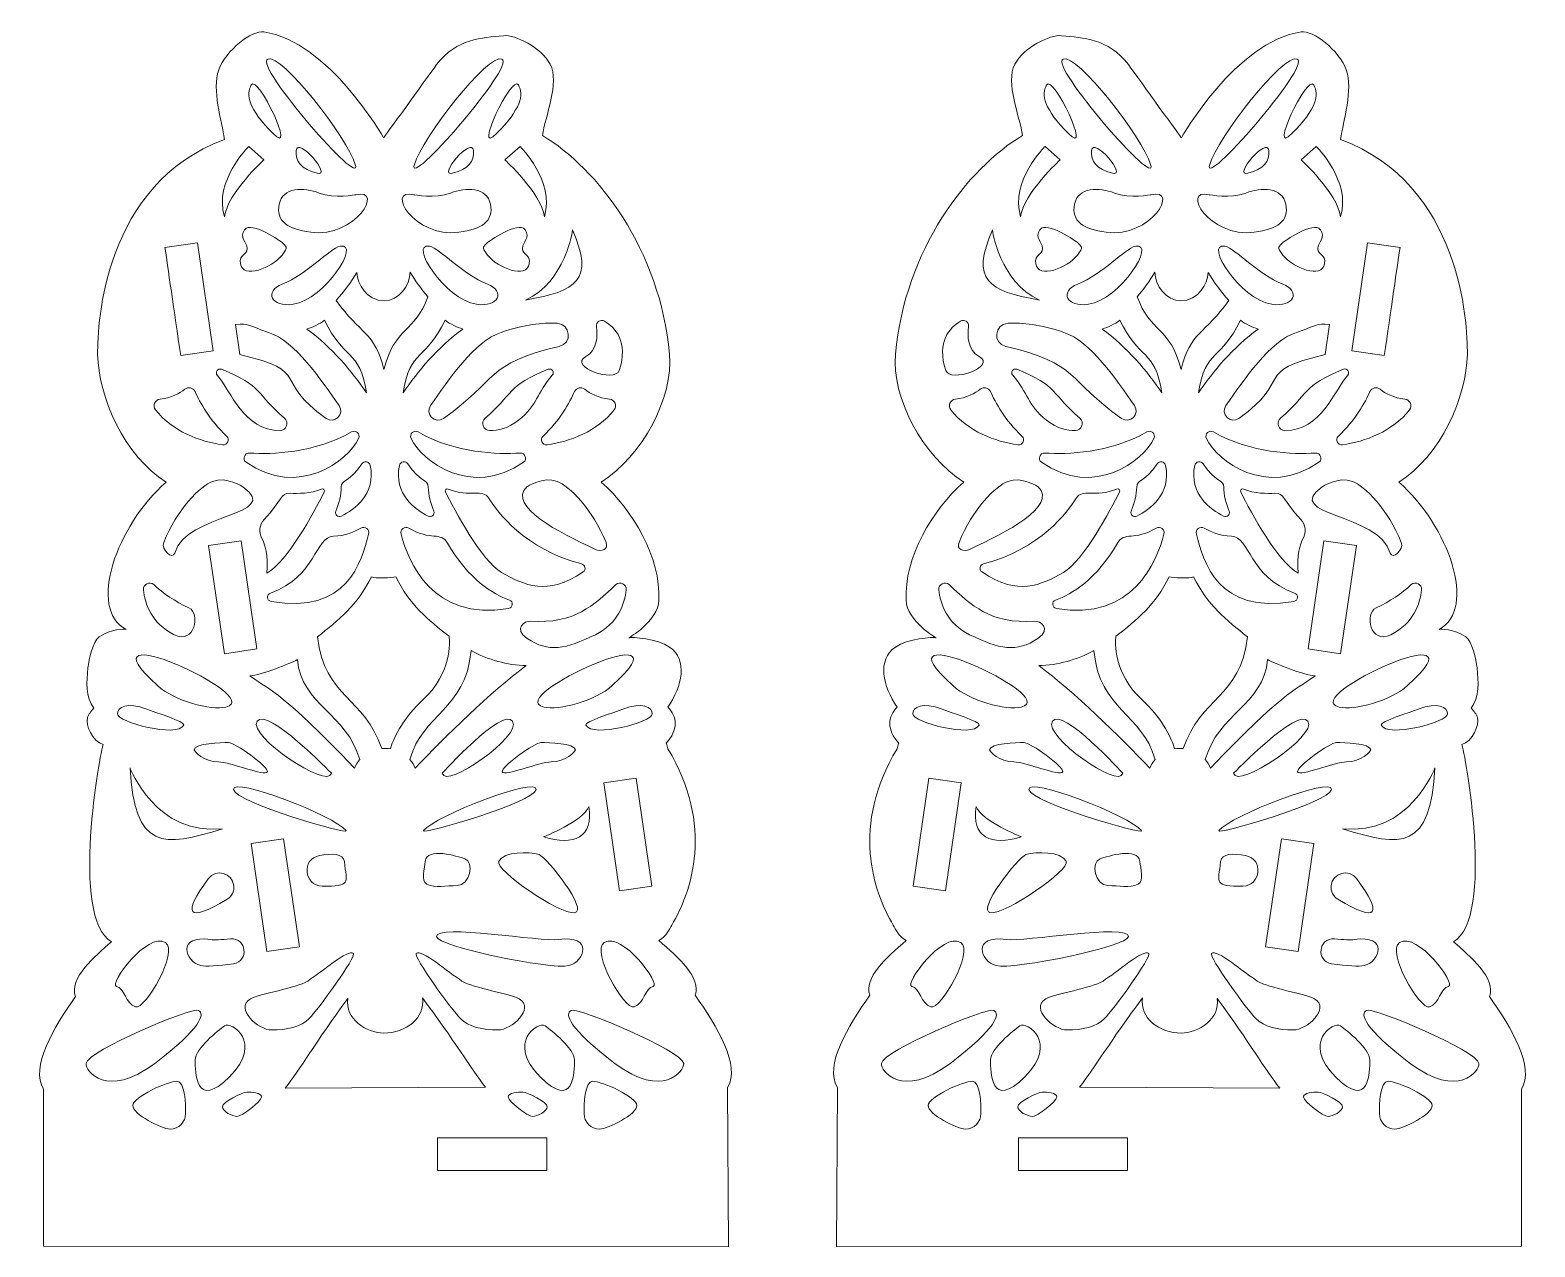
# Model space of a CAD drawing. Header units: inches. Extents: x 58 to 693, y 220 to 758.
# Drawn here: x 58.1 to 448.5, y 442.2 to 757.7 of the extents above; entities that cross this region are included whole.
import ezdxf

# ---------------------------------------------------------------- set-up
doc = ezdxf.new("R2010")
doc.units = ezdxf.units.IN
doc.header["$MEASUREMENT"] = 0
doc.layers.add('_U+0421_U+043B_U+043E_U+0439 1', color=7, linetype='Continuous')

# ---------------------------------------------------------------- blocks, each defined once
blk = doc.blocks.new('block 2')
at = {"layer": '_U+0421_U+043B_U+043E_U+0439 1', "color": 1, "lineweight": 9, "true_color": 0xff0000}
for points in [[(116.93, 597.26), (112.84, 625.29), (104.4, 624.06), (108.5, 596.03), (116.93, 597.26)], [(398.06, 596.03), (402.16, 624.06), (393.72, 625.29), (389.63, 597.26), (398.06, 596.03)], [(219.42, 535.75), (215.32, 563.78), (206.9, 562.54), (210.99, 534.51), (219.42, 535.75)], [(295.57, 534.51), (299.66, 562.54), (291.24, 563.78), (287.14, 535.75), (295.57, 534.51)], [(123.85, 548.03), (115.41, 546.79), (119.51, 518.76), (127.94, 520), (123.85, 548.03)], [(378.62, 520), (387.06, 518.76), (391.15, 546.79), (382.72, 548.03), (378.62, 520)], [(192.1, 470.51), (163.77, 470.51), (163.77, 462), (192.1, 462), (192.1, 470.51)], [(314.47, 462), (342.8, 462), (342.8, 470.51), (314.47, 470.51), (314.47, 462)]]:
    blk.add_lwpolyline(points, dxfattribs=at)
for points, knots in [([(239.05, 483.49), (239.05, 483.49), (239.3, 442.2), (239.3, 442.2), (239.3, 442.2), (61.53, 442.41), (61.53, 442.41), (61.53, 442.41), (61.53, 483.1), (61.53, 483.1), (58.07, 488.83), (64.15, 498.94), (69.85, 507.11), (68.02, 511.79), (75.03, 517.72), (79.17, 521.31), (68.34, 527.61), (76.32, 571.1), (77.06, 572.5), (74.25, 573.15), (72.4, 577.69), (72.96, 579.36), (73.28, 580.33), (73.89, 581.19), (74.59, 581.89), (72.49, 584.83), (72.69, 588.76), (73.09, 592.35), (73.33, 594.48), (74.35, 599.24), (76.03, 600.42), (79.05, 602.55), (82.65, 602.36), (82.96, 602.34), (72.9, 607.65), (80.49, 629.19), (93.36, 640.54), (82.55, 647.21), (75.74, 662.65), (75.6, 673.68), (75.5, 681.9), (77.25, 717.65), (108.5, 729.4), (107.81, 734.21), (105.2, 742.34), (107, 747.4), (108.83, 752.57), (115.71, 757.73), (118.72, 757.28), (135.69, 754.76), (149.78, 729.82), (149.78, 729.82), (149.86, 729.82), (160.43, 744.46), (163.55, 748.84), (168.9, 755.64), (175.17, 755.68), (180.87, 756.28), (183.89, 756.6), (190.66, 753.23), (193, 748.9), (195.54, 744.17), (191.69, 735.21), (191, 730.4), (205.25, 721.9), (221.5, 700.9), (223.99, 673.68), (224.99, 662.69), (217.03, 647.21), (206.23, 640.54), (214.39, 633.35), (221.73, 620.87), (221.23, 609.91), (220.98, 604.46), (213.39, 600.11), (213.39, 600.11), (214.24, 600.45), (220.81, 599.95), (223.99, 597.74), (228.79, 594.4), (227.3, 587.57), (223.5, 582.2), (225.99, 579.75), (226.34, 576.23), (223.08, 572.81), (223.35, 572.3), (223.33, 571.75), (223.55, 571.38), (235.54, 551.41), (229.79, 534.41), (224.54, 525.64), (223.84, 524.48), (223.23, 522.79), (221.22, 521.61), (226.29, 517.26), (232.32, 511.88), (230.61, 507.46), (236.35, 499.31), (242.48, 489.24), (239.05, 483.49)], [0, 0, 0, 0, 1, 1, 1, 2, 2, 2, 3, 3, 3, 4, 4, 4, 5, 5, 5, 6, 6, 6, 7, 7, 7, 8, 8, 8, 9, 9, 9, 10, 10, 10, 11, 11, 11, 12, 12, 12, 13, 13, 13, 14, 14, 14, 15, 15, 15, 16, 16, 16, 17, 17, 17, 18, 18, 18, 19, 19, 19, 20, 20, 20, 21, 21, 21, 22, 22, 22, 23, 23, 23, 24, 24, 24, 25, 25, 25, 26, 26, 26, 27, 27, 27, 28, 28, 28, 29, 29, 29, 30, 30, 30, 31, 31, 31, 32, 32, 32, 33, 33, 33, 33]), ([(275.95, 507.46), (274.24, 511.88), (280.27, 517.26), (285.34, 521.61), (283.33, 522.79), (282.72, 524.48), (282.02, 525.64), (276.77, 534.42), (271.02, 551.42), (283.01, 571.38), (283.23, 571.75), (283.21, 572.3), (283.48, 572.81), (280.22, 576.23), (280.57, 579.75), (283.06, 582.2), (279.26, 587.57), (277.77, 594.4), (282.57, 597.74), (285.75, 599.95), (292.32, 600.45), (293.17, 600.11), (293.17, 600.11), (285.58, 604.46), (285.33, 609.91), (284.83, 620.87), (292.17, 633.35), (300.33, 640.54), (289.52, 647.21), (281.57, 662.69), (282.57, 673.68), (285.06, 700.9), (301.31, 721.9), (315.56, 730.4), (314.87, 735.21), (311.02, 744.17), (313.56, 748.9), (315.89, 753.23), (322.67, 756.6), (325.69, 756.28), (331.39, 755.68), (337.66, 755.64), (343.01, 748.84), (346.13, 744.46), (356.7, 729.82), (356.78, 729.82), (356.78, 729.82), (370.87, 754.76), (387.84, 757.28), (390.85, 757.73), (397.73, 752.57), (399.56, 747.4), (401.36, 742.34), (398.76, 734.21), (398.06, 729.4), (429.31, 717.65), (431.06, 681.9), (430.96, 673.68), (430.82, 662.65), (424.01, 647.21), (413.21, 640.54), (426.07, 629.19), (433.67, 607.65), (423.61, 602.34), (423.91, 602.36), (427.51, 602.55), (430.54, 600.42), (432.21, 599.24), (433.23, 594.49), (433.47, 592.35), (433.87, 588.76), (434.07, 584.83), (431.97, 581.89), (432.67, 581.19), (433.28, 580.33), (433.6, 579.36), (434.16, 577.69), (432.31, 573.15), (429.5, 572.5), (430.24, 571.1), (438.22, 527.61), (427.39, 521.31), (431.53, 517.72), (438.54, 511.79), (436.71, 507.11), (442.41, 498.94), (448.49, 488.83), (445.03, 483.1), (445.03, 483.1), (445.03, 442.41), (445.03, 442.41), (445.03, 442.41), (267.26, 442.2), (267.26, 442.2), (267.26, 442.2), (267.51, 483.49), (267.51, 483.49), (264.08, 489.24), (270.21, 499.31), (275.95, 507.46)], [0, 0, 0, 0, 1, 1, 1, 2, 2, 2, 3, 3, 3, 4, 4, 4, 5, 5, 5, 6, 6, 6, 7, 7, 7, 8, 8, 8, 9, 9, 9, 10, 10, 10, 11, 11, 11, 12, 12, 12, 13, 13, 13, 14, 14, 14, 15, 15, 15, 16, 16, 16, 17, 17, 17, 18, 18, 18, 19, 19, 19, 20, 20, 20, 21, 21, 21, 22, 22, 22, 23, 23, 23, 24, 24, 24, 25, 25, 25, 26, 26, 26, 27, 27, 27, 28, 28, 28, 29, 29, 29, 30, 30, 30, 31, 31, 31, 32, 32, 32, 33, 33, 33, 33]), ([(142.44, 722.87), (140.33, 729.8), (123.34, 751.82), (119.72, 750.22), (116.1, 748.61), (144.56, 715.93), (142.44, 722.87)], [0, 0, 0, 0, 1, 1, 1, 2, 2, 2, 2]), ([(180.49, 750.22), (176.87, 751.82), (159.88, 729.8), (157.77, 722.87), (155.66, 715.93), (184.11, 748.61), (180.49, 750.22)], [0, 0, 0, 0, 1, 1, 1, 2, 2, 2, 2]), ([(348.79, 722.87), (346.68, 729.8), (329.69, 751.82), (326.07, 750.22), (322.45, 748.61), (350.9, 715.93), (348.79, 722.87)], [0, 0, 0, 0, 1, 1, 1, 2, 2, 2, 2]), ([(386.84, 750.22), (383.22, 751.82), (366.23, 729.8), (364.12, 722.87), (362.01, 715.93), (390.46, 748.61), (386.84, 750.22)], [0, 0, 0, 0, 1, 1, 1, 2, 2, 2, 2]), ([(121.11, 730.89), (127.43, 724.57), (117.12, 746.36), (115.46, 743.53), (114.01, 741.06), (114.79, 737.21), (121.11, 730.89)], [0, 0, 0, 0, 1, 1, 1, 2, 2, 2, 2]), ([(179.1, 730.89), (185.42, 737.21), (186.21, 741.06), (184.75, 743.53), (183.09, 746.36), (172.78, 724.57), (179.1, 730.89)], [0, 0, 0, 0, 1, 1, 1, 2, 2, 2, 2]), ([(321.81, 743.53), (320.36, 741.06), (321.14, 737.21), (327.46, 730.89), (333.78, 724.57), (323.47, 746.36), (321.81, 743.53)], [0, 0, 0, 0, 1, 1, 1, 2, 2, 2, 2]), ([(391.1, 743.53), (389.44, 746.36), (379.13, 724.57), (385.45, 730.89), (391.77, 737.21), (392.55, 741.06), (391.1, 743.53)], [0, 0, 0, 0, 1, 1, 1, 2, 2, 2, 2]), ([(132.52, 720.62), (136.61, 719.64), (127.45, 730.28), (127.12, 726.51), (126.88, 723.74), (128.43, 721.6), (132.52, 720.62)], [0, 0, 0, 0, 1, 1, 1, 2, 2, 2, 2]), ([(173.09, 726.51), (172.76, 730.28), (163.6, 719.64), (167.69, 720.62), (171.78, 721.6), (173.33, 723.74), (173.09, 726.51)], [0, 0, 0, 0, 1, 1, 1, 2, 2, 2, 2]), ([(338.87, 720.62), (342.96, 719.64), (333.8, 730.28), (333.47, 726.51), (333.23, 723.74), (334.78, 721.6), (338.87, 720.62)], [0, 0, 0, 0, 1, 1, 1, 2, 2, 2, 2]), ([(379.44, 726.51), (379.11, 730.28), (369.95, 719.64), (374.04, 720.62), (378.13, 721.6), (379.68, 723.74), (379.44, 726.51)], [0, 0, 0, 0, 1, 1, 1, 2, 2, 2, 2]), ([(108.5, 709.34), (109.33, 715.51), (118.75, 724.09), (118.75, 724.09), (118.75, 724.09), (114.82, 727.54), (114.82, 727.54), (114.82, 727.54), (105.67, 718.68), (108.5, 709.34)], [0, 0, 0, 0, 1, 1, 1, 2, 2, 2, 3, 3, 3, 3]), ([(185.18, 727.54), (185.18, 727.54), (181.24, 724.09), (181.24, 724.09), (181.24, 724.09), (190.66, 715.51), (191.49, 709.34), (194.32, 718.68), (185.18, 727.54), (185.18, 727.54)], [0, 0, 0, 0, 1, 1, 1, 2, 2, 2, 3, 3, 3, 3]), ([(315.07, 709.34), (315.9, 715.51), (325.32, 724.09), (325.32, 724.09), (325.32, 724.09), (321.39, 727.54), (321.39, 727.54), (321.39, 727.54), (312.24, 718.68), (315.07, 709.34)], [0, 0, 0, 0, 1, 1, 1, 2, 2, 2, 3, 3, 3, 3]), ([(391.75, 727.54), (391.75, 727.54), (387.81, 724.09), (387.81, 724.09), (387.81, 724.09), (397.23, 715.51), (398.06, 709.34), (400.89, 718.68), (391.75, 727.54), (391.75, 727.54)], [0, 0, 0, 0, 1, 1, 1, 2, 2, 2, 3, 3, 3, 3]), ([(142.58, 715.04), (142.58, 715.04), (137.06, 713.94), (133.08, 715.48), (129.1, 717.03), (123.58, 717.03), (122.7, 712.61), (121.81, 708.19), (124.89, 706.11), (130.87, 705.32), (142.58, 703.77), (150.1, 716.81), (142.58, 715.04)], [0, 0, 0, 0, 1, 1, 1, 2, 2, 2, 3, 3, 3, 4, 4, 4, 4]), ([(169.34, 705.32), (175.32, 706.11), (178.4, 708.19), (177.52, 712.61), (176.63, 717.03), (171.11, 717.03), (167.13, 715.48), (163.15, 713.93), (157.63, 715.04), (157.63, 715.04), (150.12, 716.81), (157.63, 703.77), (169.34, 705.32)], [0, 0, 0, 0, 1, 1, 1, 2, 2, 2, 3, 3, 3, 4, 4, 4, 4]), ([(348.93, 715.04), (348.93, 715.04), (343.41, 713.94), (339.43, 715.48), (335.45, 717.03), (329.93, 717.03), (329.04, 712.61), (328.16, 708.19), (331.24, 706.11), (337.22, 705.32), (348.93, 703.77), (356.44, 716.81), (348.93, 715.04)], [0, 0, 0, 0, 1, 1, 1, 2, 2, 2, 3, 3, 3, 4, 4, 4, 4]), ([(375.69, 705.32), (381.67, 706.11), (384.75, 708.19), (383.87, 712.61), (382.98, 717.03), (377.46, 717.03), (373.48, 715.48), (369.5, 713.93), (363.98, 715.04), (363.98, 715.04), (356.47, 716.81), (363.98, 703.77), (375.69, 705.32)], [0, 0, 0, 0, 1, 1, 1, 2, 2, 2, 3, 3, 3, 4, 4, 4, 4]), ([(114.39, 701.12), (114.39, 699.13), (112.18, 699.79), (112.62, 697.14), (113.29, 693.17), (120.8, 696.04), (123.45, 699.35), (125.31, 701.67), (124.33, 701.56), (123.45, 702.67), (123.45, 702.67), (115.43, 708.41), (113.73, 705.98), (112.18, 703.77), (114.39, 702.9), (114.39, 701.12)], [0, 0, 0, 0, 1, 1, 1, 2, 2, 2, 3, 3, 3, 4, 4, 4, 5, 5, 5, 5]), ([(185.82, 701.12), (185.82, 702.9), (188.03, 703.77), (186.49, 705.98), (184.79, 708.41), (176.76, 702.67), (176.76, 702.67), (175.88, 701.56), (174.91, 701.67), (176.76, 699.35), (179.42, 696.04), (186.93, 693.17), (187.59, 697.14), (188.03, 699.79), (185.82, 699.13), (185.82, 701.12)], [0, 0, 0, 0, 1, 1, 1, 2, 2, 2, 3, 3, 3, 4, 4, 4, 5, 5, 5, 5]), ([(318.97, 697.14), (319.63, 693.17), (327.15, 696.04), (329.8, 699.35), (331.65, 701.67), (330.68, 701.56), (329.8, 702.67), (329.8, 702.67), (321.78, 708.41), (320.08, 705.98), (318.53, 703.77), (320.74, 702.9), (320.74, 701.12), (320.74, 699.13), (318.53, 699.79), (318.97, 697.14)], [0, 0, 0, 0, 1, 1, 1, 2, 2, 2, 3, 3, 3, 4, 4, 4, 5, 5, 5, 5]), ([(392.83, 705.98), (391.13, 708.41), (383.11, 702.67), (383.11, 702.67), (382.23, 701.56), (381.26, 701.67), (383.11, 699.35), (385.76, 696.04), (393.28, 693.17), (393.94, 697.14), (394.38, 699.79), (392.17, 699.13), (392.17, 701.12), (392.17, 702.9), (394.38, 703.77), (392.83, 705.98)], [0, 0, 0, 0, 1, 1, 1, 2, 2, 2, 3, 3, 3, 4, 4, 4, 5, 5, 5, 5]), ([(138.49, 701.67), (135.81, 701.13), (129.88, 694.37), (123.51, 691.86), (118.69, 689.96), (120.59, 685.76), (126.34, 686.64), (134.65, 687.92), (144.01, 702.77), (138.49, 701.67)], [0, 0, 0, 0, 1, 1, 1, 2, 2, 2, 3, 3, 3, 3]), ([(161.73, 701.67), (156.2, 702.77), (165.56, 687.92), (173.88, 686.64), (179.62, 685.76), (181.52, 689.96), (176.71, 691.86), (170.33, 694.37), (164.41, 701.13), (161.73, 701.67)], [0, 0, 0, 0, 1, 1, 1, 2, 2, 2, 3, 3, 3, 3]), ([(198.83, 705.9), (198.83, 705.9), (196.94, 692.4), (186.64, 687.73), (200, 690.07), (204.5, 692.9), (198.83, 705.9)], [0, 0, 0, 0, 1, 1, 1, 2, 2, 2, 2]), ([(319.92, 687.73), (309.62, 692.4), (307.73, 705.9), (307.73, 705.9), (302.06, 692.9), (306.56, 690.07), (319.92, 687.73)], [0, 0, 0, 0, 1, 1, 1, 2, 2, 2, 2]), ([(329.86, 691.86), (325.04, 689.96), (326.94, 685.76), (332.68, 686.64), (341, 687.92), (350.36, 702.77), (344.84, 701.67), (342.16, 701.13), (336.23, 694.37), (329.86, 691.86)], [0, 0, 0, 0, 1, 1, 1, 2, 2, 2, 3, 3, 3, 3]), ([(380.23, 686.64), (385.97, 685.76), (387.87, 689.96), (383.06, 691.86), (376.68, 694.37), (370.76, 701.13), (368.08, 701.67), (362.55, 702.77), (371.91, 687.92), (380.23, 686.64)], [0, 0, 0, 0, 1, 1, 1, 2, 2, 2, 3, 3, 3, 3]), ([(93.06, 701.36), (93.69, 697.01), (95.51, 684.56), (97.15, 673.33), (97.15, 673.33), (105.59, 674.56), (105.59, 674.56), (105.59, 674.56), (101.49, 702.59), (101.49, 702.59), (101.49, 702.59), (93.06, 701.36), (93.06, 701.36)], [0, 0, 0, 0, 1, 1, 1, 2, 2, 2, 3, 3, 3, 4, 4, 4, 4]), ([(405.07, 702.59), (405.07, 702.59), (400.98, 674.56), (400.98, 674.56), (400.98, 674.56), (409.41, 673.33), (409.41, 673.33), (411.05, 684.56), (412.87, 697.01), (413.5, 701.36), (413.5, 701.36), (405.07, 702.59), (405.07, 702.59)], [0, 0, 0, 0, 1, 1, 1, 2, 2, 2, 3, 3, 3, 4, 4, 4, 4]), ([(142.84, 694.85), (141.31, 692.33), (139.51, 689.81), (137.46, 687.65), (143.73, 678.76), (147.43, 679.57), (149.89, 669.76), (152.68, 680.89), (157.95, 679.23), (161.26, 688.6), (159.54, 690.55), (158.02, 692.74), (156.7, 694.92), (156.63, 691.55), (153.67, 687.54), (149.99, 687.54), (145.4, 687.54), (142.93, 691.89), (142.84, 694.85)], [0, 0, 0, 0, 1, 1, 1, 2, 2, 2, 3, 3, 3, 4, 4, 4, 5, 5, 5, 6, 6, 6, 6]), ([(356.57, 687.54), (352.89, 687.54), (349.93, 691.55), (349.87, 694.92), (348.55, 692.74), (347.02, 690.55), (345.31, 688.6), (348.62, 679.23), (353.88, 680.89), (356.67, 669.76), (359.13, 679.57), (362.83, 678.76), (369.1, 687.65), (367.05, 689.81), (365.25, 692.33), (363.72, 694.85), (363.63, 691.89), (361.16, 687.54), (356.57, 687.54)], [0, 0, 0, 0, 1, 1, 1, 2, 2, 2, 3, 3, 3, 4, 4, 4, 5, 5, 5, 6, 6, 6, 6]), ([(111.36, 681.43), (111.36, 681.43), (112.45, 673.58), (112.45, 673.58), (131.58, 669.2), (120.64, 667.01), (134.88, 657.04), (137.08, 655.5), (139.76, 658.18), (138.22, 660.38), (133.5, 667.13), (126.86, 677.06), (119.95, 679.35), (113.72, 681.41), (115.24, 681.64), (111.36, 681.43)], [0, 0, 0, 0, 1, 1, 1, 2, 2, 2, 3, 3, 3, 4, 4, 4, 5, 5, 5, 5]), ([(145.34, 663.63), (143.58, 675.15), (139.33, 672.14), (134.48, 682.49), (133.04, 681.47), (131.5, 680.69), (129.87, 680.21), (136.39, 675.41), (141.61, 669.3), (145.34, 663.63)], [0, 0, 0, 0, 1, 1, 1, 2, 2, 2, 3, 3, 3, 3]), ([(154.88, 663.63), (158.6, 669.3), (163.82, 675.41), (170.35, 680.21), (168.72, 680.69), (167.18, 681.47), (165.73, 682.49), (160.89, 672.16), (156.63, 675.14), (154.88, 663.63)], [0, 0, 0, 0, 1, 1, 1, 2, 2, 2, 3, 3, 3, 3]), ([(195.35, 675.69), (198.81, 676.48), (198.36, 681.51), (194.82, 681.7), (190.94, 681.9), (186.5, 681.41), (180.26, 679.35), (173.35, 677.06), (166.71, 667.13), (161.99, 660.38), (160.45, 658.18), (163.13, 655.5), (165.33, 657.04), (179.57, 667.01), (176.23, 671.31), (195.35, 675.69)], [0, 0, 0, 0, 1, 1, 1, 2, 2, 2, 3, 3, 3, 4, 4, 4, 5, 5, 5, 5]), ([(210.91, 669.49), (213.38, 676.9), (209.88, 680.57), (207.13, 682.24), (206.11, 682.85), (204.84, 682.02), (205, 680.84), (205.35, 678.35), (205.26, 674.74), (202.29, 673.1), (197.52, 670.45), (209.95, 666.12), (210.91, 669.49)], [0, 0, 0, 0, 1, 1, 1, 2, 2, 2, 3, 3, 3, 4, 4, 4, 4]), ([(304.27, 673.1), (301.3, 674.74), (301.21, 678.35), (301.56, 680.84), (301.73, 682.02), (300.45, 682.85), (299.43, 682.24), (296.68, 680.57), (293.18, 676.9), (295.65, 669.49), (296.62, 666.12), (309.04, 670.45), (304.27, 673.1)], [0, 0, 0, 0, 1, 1, 1, 2, 2, 2, 3, 3, 3, 4, 4, 4, 4]), ([(341.23, 657.04), (343.43, 655.5), (346.11, 658.18), (344.57, 660.38), (339.85, 667.13), (333.21, 677.06), (326.3, 679.35), (320.07, 681.41), (315.62, 681.9), (311.74, 681.7), (308.2, 681.51), (307.75, 676.49), (311.21, 675.69), (330.34, 671.31), (326.99, 667.01), (341.23, 657.04)], [0, 0, 0, 0, 1, 1, 1, 2, 2, 2, 3, 3, 3, 4, 4, 4, 5, 5, 5, 5]), ([(340.83, 682.49), (339.39, 681.47), (337.84, 680.69), (336.21, 680.21), (342.74, 675.4), (347.96, 669.3), (351.69, 663.63), (349.93, 675.14), (345.67, 672.16), (340.83, 682.49)], [0, 0, 0, 0, 1, 1, 1, 2, 2, 2, 3, 3, 3, 3]), ([(376.7, 680.21), (375.07, 680.69), (373.53, 681.47), (372.08, 682.49), (367.23, 672.14), (362.98, 675.15), (361.22, 663.63), (364.95, 669.3), (370.17, 675.41), (376.7, 680.21)], [0, 0, 0, 0, 1, 1, 1, 2, 2, 2, 3, 3, 3, 3]), ([(386.61, 679.35), (379.7, 677.06), (373.06, 667.13), (368.34, 660.38), (366.8, 658.18), (369.48, 655.5), (371.68, 657.04), (385.92, 667.01), (374.98, 669.2), (394.11, 673.58), (394.11, 673.58), (395.2, 681.43), (395.2, 681.43), (391.32, 681.64), (392.84, 681.41), (386.61, 679.35)], [0, 0, 0, 0, 1, 1, 1, 2, 2, 2, 3, 3, 3, 4, 4, 4, 5, 5, 5, 5]), ([(106.65, 668.21), (110.3, 664.07), (113.39, 653.87), (122.92, 653.9), (124.59, 653.91), (125.33, 656.02), (124.06, 657.09), (116.78, 663.24), (118.38, 665.6), (107.72, 669.77), (106.77, 670.15), (105.98, 668.98), (106.65, 668.21)], [0, 0, 0, 0, 1, 1, 1, 2, 2, 2, 3, 3, 3, 4, 4, 4, 4]), ([(193.56, 668.21), (194.24, 668.98), (193.45, 670.15), (192.49, 669.77), (181.85, 665.61), (183.41, 663.22), (176.15, 657.09), (174.88, 656.02), (175.62, 653.9), (177.29, 653.9), (179.44, 653.89), (182.15, 654.46), (184.82, 656.58), (189.6, 660.41), (189.59, 663.7), (193.56, 668.21)], [0, 0, 0, 0, 1, 1, 1, 2, 2, 2, 3, 3, 3, 4, 4, 4, 5, 5, 5, 5]), ([(321.75, 656.58), (324.41, 654.46), (327.12, 653.89), (329.27, 653.9), (330.94, 653.91), (331.68, 656.02), (330.41, 657.09), (323.16, 663.22), (324.72, 665.61), (314.07, 669.77), (313.12, 670.15), (312.33, 668.98), (313, 668.21), (316.97, 663.7), (316.96, 660.41), (321.75, 656.58)], [0, 0, 0, 0, 1, 1, 1, 2, 2, 2, 3, 3, 3, 4, 4, 4, 5, 5, 5, 5]), ([(398.84, 669.78), (388.18, 665.61), (389.77, 663.24), (382.5, 657.09), (381.23, 656.02), (381.97, 653.91), (383.64, 653.9), (393.17, 653.87), (396.26, 664.07), (399.91, 668.22), (400.58, 668.98), (399.79, 670.15), (398.84, 669.78)], [0, 0, 0, 0, 1, 1, 1, 2, 2, 2, 3, 3, 3, 4, 4, 4, 4]), ([(107.99, 650.21), (109.26, 650.03), (110.01, 651.61), (109.06, 652.47), (104.74, 656.42), (102.12, 661.23), (100.86, 664), (100.4, 665.01), (99.11, 665.3), (98.24, 664.62), (96.89, 663.55), (94.73, 662.3), (91.8, 662.02), (90.46, 661.89), (89.75, 660.35), (90.57, 659.3), (95.03, 653.63), (102.17, 651.01), (107.99, 650.21)], [0, 0, 0, 0, 1, 1, 1, 2, 2, 2, 3, 3, 3, 4, 4, 4, 5, 5, 5, 6, 6, 6, 6]), ([(208.42, 662.02), (205.49, 662.3), (203.33, 663.55), (201.97, 664.61), (201.1, 665.3), (199.82, 665.01), (199.35, 664), (198.09, 661.23), (195.47, 656.42), (191.15, 652.47), (190.2, 651.61), (190.95, 650.03), (192.22, 650.21), (198.05, 651.01), (205.18, 653.63), (209.64, 659.29), (210.47, 660.35), (209.75, 661.89), (208.42, 662.02)], [0, 0, 0, 0, 1, 1, 1, 2, 2, 2, 3, 3, 3, 4, 4, 4, 5, 5, 5, 6, 6, 6, 6]), ([(296.92, 659.29), (301.38, 653.63), (308.51, 651.01), (314.34, 650.21), (315.61, 650.03), (316.36, 651.61), (315.41, 652.47), (311.09, 656.42), (308.47, 661.23), (307.21, 664), (306.74, 665.01), (305.46, 665.3), (304.59, 664.62), (303.23, 663.55), (301.07, 662.3), (298.14, 662.02), (296.81, 661.89), (296.1, 660.35), (296.92, 659.29)], [0, 0, 0, 0, 1, 1, 1, 2, 2, 2, 3, 3, 3, 4, 4, 4, 5, 5, 5, 6, 6, 6, 6]), ([(415.99, 659.29), (416.82, 660.35), (416.1, 661.89), (414.77, 662.02), (411.84, 662.3), (409.68, 663.55), (408.32, 664.61), (407.45, 665.3), (406.17, 665.01), (405.7, 664), (404.44, 661.23), (401.82, 656.42), (397.5, 652.47), (396.55, 651.61), (397.3, 650.03), (398.57, 650.21), (404.39, 651.01), (411.53, 653.63), (415.99, 659.29)], [0, 0, 0, 0, 1, 1, 1, 2, 2, 2, 3, 3, 3, 4, 4, 4, 5, 5, 5, 6, 6, 6, 6]), ([(115, 648.06), (113.67, 648.15), (113.05, 646.42), (114.14, 645.66), (127.72, 636.27), (140.58, 645.97), (143.3, 651.86), (143.83, 653.01), (142.58, 654.15), (141.48, 653.52), (131.64, 647.97), (120.87, 647.68), (115, 648.06)], [0, 0, 0, 0, 1, 1, 1, 2, 2, 2, 3, 3, 3, 4, 4, 4, 4]), ([(186.07, 645.66), (187.17, 646.42), (186.55, 648.15), (185.21, 648.06), (179.35, 647.68), (168.57, 647.96), (158.73, 653.52), (157.63, 654.15), (156.38, 653.01), (156.91, 651.86), (159.64, 645.97), (172.49, 636.27), (186.07, 645.66)], [0, 0, 0, 0, 1, 1, 1, 2, 2, 2, 3, 3, 3, 4, 4, 4, 4]), ([(349.65, 651.86), (350.18, 653.01), (348.93, 654.15), (347.83, 653.52), (337.99, 647.97), (327.21, 647.68), (321.35, 648.06), (320.02, 648.15), (319.39, 646.42), (320.49, 645.66), (334.07, 636.27), (346.92, 645.97), (349.65, 651.86)], [0, 0, 0, 0, 1, 1, 1, 2, 2, 2, 3, 3, 3, 4, 4, 4, 4]), ([(365.08, 653.52), (363.98, 654.15), (362.73, 653.01), (363.26, 651.86), (365.99, 645.97), (378.84, 636.27), (392.42, 645.66), (393.52, 646.42), (392.89, 648.15), (391.56, 648.06), (385.7, 647.68), (374.92, 647.97), (365.08, 653.52)], [0, 0, 0, 0, 1, 1, 1, 2, 2, 2, 3, 3, 3, 4, 4, 4, 4]), ([(146.33, 644.84), (146.11, 645.88), (144.71, 646.14), (144.13, 645.24), (141.1, 640.5), (138.76, 641.24), (138.82, 639.22), (138.88, 637.32), (138.1, 634.78), (137.41, 632.97), (137.08, 632.08), (138, 631.24), (138.85, 631.67), (142.24, 633.39), (147.84, 637.42), (146.33, 644.84)], [0, 0, 0, 0, 1, 1, 1, 2, 2, 2, 3, 3, 3, 4, 4, 4, 5, 5, 5, 5]), ([(153.89, 644.84), (152.38, 637.42), (157.98, 633.39), (161.36, 631.67), (162.21, 631.24), (163.13, 632.08), (162.8, 632.97), (162.12, 634.78), (161.33, 637.32), (161.39, 639.22), (161.45, 641.24), (159.11, 640.52), (156.08, 645.24), (155.51, 646.14), (154.1, 645.88), (153.89, 644.84)], [0, 0, 0, 0, 1, 1, 1, 2, 2, 2, 3, 3, 3, 4, 4, 4, 5, 5, 5, 5]), ([(350.48, 645.24), (347.45, 640.52), (345.11, 641.24), (345.17, 639.22), (345.23, 637.32), (344.44, 634.78), (343.76, 632.97), (343.43, 632.08), (344.35, 631.24), (345.2, 631.67), (348.58, 633.39), (354.18, 637.42), (352.67, 644.84), (352.46, 645.88), (351.05, 646.14), (350.48, 645.24)], [0, 0, 0, 0, 1, 1, 1, 2, 2, 2, 3, 3, 3, 4, 4, 4, 5, 5, 5, 5]), ([(367.71, 631.67), (368.56, 631.24), (369.48, 632.08), (369.15, 632.97), (368.46, 634.78), (367.68, 637.32), (367.74, 639.22), (367.8, 641.24), (365.46, 640.5), (362.43, 645.24), (361.86, 646.14), (360.45, 645.88), (360.23, 644.84), (358.72, 637.42), (364.33, 633.39), (367.71, 631.67)], [0, 0, 0, 0, 1, 1, 1, 2, 2, 2, 3, 3, 3, 4, 4, 4, 5, 5, 5, 5]), ([(95.6, 622.12), (98.5, 632.57), (123.83, 631.73), (113.3, 639.27), (113.3, 639.27), (109.03, 642.16), (105.4, 640.71), (102.3, 639.48), (96.19, 633.55), (92.73, 624.84), (92.01, 623.05), (95.09, 620.26), (95.6, 622.12)], [0, 0, 0, 0, 1, 1, 1, 2, 2, 2, 3, 3, 3, 4, 4, 4, 4]), ([(194.81, 640.71), (191.19, 642.15), (186.91, 639.27), (186.91, 639.27), (181.89, 634.23), (195.38, 627.42), (204.61, 623.12), (206.36, 622.3), (208.2, 623.05), (207.49, 624.84), (204.02, 633.55), (197.92, 639.48), (194.81, 640.71)], [0, 0, 0, 0, 1, 1, 1, 2, 2, 2, 3, 3, 3, 4, 4, 4, 4]), ([(299.08, 624.84), (298.36, 623.05), (300.2, 622.3), (301.95, 623.12), (311.18, 627.42), (324.67, 634.23), (319.65, 639.27), (319.65, 639.27), (315.37, 642.16), (311.75, 640.71), (308.64, 639.48), (302.54, 633.55), (299.08, 624.84)], [0, 0, 0, 0, 1, 1, 1, 2, 2, 2, 3, 3, 3, 4, 4, 4, 4]), ([(413.83, 624.84), (410.37, 633.55), (404.26, 639.48), (401.16, 640.71), (397.54, 642.15), (393.26, 639.27), (393.26, 639.27), (382.73, 631.73), (408.06, 632.57), (410.96, 622.11), (411.48, 620.26), (414.55, 623.05), (413.83, 624.84)], [0, 0, 0, 0, 1, 1, 1, 2, 2, 2, 3, 3, 3, 4, 4, 4, 4]), ([(119.46, 616.87), (124.94, 619.99), (131.54, 632.31), (134.39, 637.97), (134.62, 638.41), (134.17, 638.91), (133.7, 638.72), (130.86, 637.55), (127.45, 637.51), (125.51, 637.61), (123.03, 637.74), (123.59, 635.84), (118.8, 630.8), (117.56, 629.48), (117.28, 627.49), (118.19, 625.92), (119.1, 624.38), (119.83, 621.66), (119.46, 616.87)], [0, 0, 0, 0, 1, 1, 1, 2, 2, 2, 3, 3, 3, 4, 4, 4, 5, 5, 5, 6, 6, 6, 6]), ([(201.53, 617.22), (202.37, 617.78), (202.15, 619.06), (201.17, 619.32), (186.4, 623.15), (179.24, 632.84), (177.04, 636.4), (175.49, 638.92), (172.26, 636.36), (166.51, 638.72), (166.05, 638.91), (165.6, 638.41), (165.82, 637.96), (168.08, 633.48), (175.16, 620.06), (180.41, 617.07), (186.31, 613.71), (192.23, 610.97), (201.53, 617.22)], [0, 0, 0, 0, 1, 1, 1, 2, 2, 2, 3, 3, 3, 4, 4, 4, 5, 5, 5, 6, 6, 6, 6]), ([(326.15, 617.07), (331.4, 620.06), (338.48, 633.48), (340.74, 637.96), (340.96, 638.41), (340.51, 638.91), (340.05, 638.72), (334.3, 636.36), (331.07, 638.92), (329.52, 636.4), (327.32, 632.84), (320.17, 623.15), (305.39, 619.32), (304.41, 619.06), (304.2, 617.78), (305.04, 617.22), (314.33, 610.97), (320.25, 613.71), (326.15, 617.07)], [0, 0, 0, 0, 1, 1, 1, 2, 2, 2, 3, 3, 3, 4, 4, 4, 5, 5, 5, 6, 6, 6, 6]), ([(388.37, 625.92), (389.28, 627.49), (389, 629.48), (387.76, 630.8), (382.97, 635.85), (383.53, 637.74), (381.05, 637.61), (379.11, 637.51), (375.7, 637.55), (372.86, 638.72), (372.39, 638.91), (371.95, 638.41), (372.17, 637.97), (375.02, 632.31), (381.62, 619.99), (387.1, 616.87), (386.73, 621.66), (387.47, 624.38), (388.37, 625.92)], [0, 0, 0, 0, 1, 1, 1, 2, 2, 2, 3, 3, 3, 4, 4, 4, 5, 5, 5, 6, 6, 6, 6]), ([(120.61, 609.56), (140.42, 606.14), (144.07, 619.86), (145.89, 627.06), (146.19, 628.22), (144.94, 629.2), (143.9, 628.59), (142.19, 627.59), (139.75, 626.57), (136.82, 626.48), (131.89, 626.34), (132.41, 616.03), (120.42, 611.73), (119.33, 611.35), (119.47, 609.76), (120.61, 609.56)], [0, 0, 0, 0, 1, 1, 1, 2, 2, 2, 3, 3, 3, 4, 4, 4, 5, 5, 5, 5]), ([(182.43, 609.94), (178.2, 611.45), (171.84, 615.23), (166.38, 624.68), (164.58, 627.79), (162.14, 625.18), (156.31, 628.59), (155.27, 629.19), (154.03, 628.22), (154.32, 627.06), (156.15, 619.86), (162.42, 604.35), (182.23, 607.76), (183.37, 607.96), (183.52, 609.55), (182.43, 609.94)], [0, 0, 0, 0, 1, 1, 1, 2, 2, 2, 3, 3, 3, 4, 4, 4, 5, 5, 5, 5]), ([(324.33, 607.76), (344.14, 604.35), (350.41, 619.86), (352.24, 627.06), (352.54, 628.22), (351.29, 629.2), (350.25, 628.59), (344.42, 625.18), (341.98, 627.79), (340.18, 624.68), (334.72, 615.23), (328.36, 611.45), (324.13, 609.94), (323.05, 609.55), (323.19, 607.96), (324.33, 607.76)], [0, 0, 0, 0, 1, 1, 1, 2, 2, 2, 3, 3, 3, 4, 4, 4, 5, 5, 5, 5]), ([(386.14, 611.73), (374.15, 616.03), (374.67, 626.34), (369.74, 626.48), (366.81, 626.57), (364.37, 627.59), (362.66, 628.59), (361.62, 629.2), (360.37, 628.22), (360.67, 627.06), (362.5, 619.86), (366.14, 606.14), (385.95, 609.56), (387.09, 609.76), (387.23, 611.35), (386.14, 611.73)], [0, 0, 0, 0, 1, 1, 1, 2, 2, 2, 3, 3, 3, 4, 4, 4, 5, 5, 5, 5]), ([(87.5, 612.59), (87.87, 608.98), (89.53, 603.86), (95.48, 600.95), (100.85, 598.33), (102.36, 606.45), (99.3, 607.88), (95.65, 609.57), (92.54, 611.72), (90.14, 613.93), (89.05, 614.93), (87.34, 614.05), (87.5, 612.59)], [0, 0, 0, 0, 1, 1, 1, 2, 2, 2, 3, 3, 3, 4, 4, 4, 4]), ([(149.29, 571.43), (149.98, 571.48), (150.82, 571.48), (151.54, 571.38), (152.75, 575.05), (155.17, 579.6), (159.98, 584.05), (167.5, 590.99), (166.97, 599), (166.79, 600.53), (161.28, 604.84), (156.52, 608.8), (152.93, 615.98), (151.98, 615.56), (147.57, 615.55), (146.63, 615.96), (143.01, 608.7), (138.19, 604.7), (132.6, 600.39), (134.57, 584.54), (144.86, 584.79), (149.29, 571.43)], [0, 0, 0, 0, 1, 1, 1, 2, 2, 2, 3, 3, 3, 4, 4, 4, 5, 5, 5, 6, 6, 6, 7, 7, 7, 7]), ([(187.84, 604.47), (186.46, 604.57), (183.33, 602.5), (187.03, 599.99), (192.56, 596.23), (197.05, 597.21), (204.73, 600.95), (210.68, 603.86), (212.34, 608.98), (212.72, 612.59), (212.87, 614.05), (211.16, 614.93), (210.07, 613.93), (204.3, 608.62), (199.45, 603.66), (187.84, 604.47)], [0, 0, 0, 0, 1, 1, 1, 2, 2, 2, 3, 3, 3, 4, 4, 4, 5, 5, 5, 5]), ([(296.49, 613.93), (295.4, 614.93), (293.69, 614.05), (293.84, 612.58), (294.22, 608.98), (295.88, 603.86), (301.83, 600.95), (309.51, 597.2), (314, 596.23), (319.53, 599.98), (323.23, 602.5), (320.1, 604.57), (318.72, 604.47), (307.11, 603.66), (302.26, 608.62), (296.49, 613.93)], [0, 0, 0, 0, 1, 1, 1, 2, 2, 2, 3, 3, 3, 4, 4, 4, 5, 5, 5, 5]), ([(373.96, 600.39), (368.37, 604.7), (363.55, 608.7), (359.93, 615.96), (358.99, 615.55), (354.58, 615.56), (353.63, 615.98), (350.04, 608.8), (345.29, 604.84), (339.77, 600.53), (339.59, 599), (339.06, 590.99), (346.58, 584.05), (351.4, 579.61), (353.81, 575.05), (355.02, 571.39), (355.74, 571.48), (356.58, 571.48), (357.27, 571.43), (361.7, 584.79), (371.99, 584.54), (373.96, 600.39)], [0, 0, 0, 0, 1, 1, 1, 2, 2, 2, 3, 3, 3, 4, 4, 4, 5, 5, 5, 6, 6, 6, 7, 7, 7, 7]), ([(416.42, 613.93), (414.02, 611.72), (410.91, 609.57), (407.26, 607.88), (404.2, 606.45), (405.71, 598.33), (411.08, 600.95), (417.03, 603.86), (418.69, 608.98), (419.07, 612.59), (419.22, 614.05), (417.51, 614.93), (416.42, 613.93)], [0, 0, 0, 0, 1, 1, 1, 2, 2, 2, 3, 3, 3, 4, 4, 4, 4]), ([(91.12, 587.75), (95.48, 583.8), (104.99, 581.25), (108.89, 582.2), (119.66, 584.81), (69.43, 607.38), (91.12, 587.75)], [0, 0, 0, 0, 1, 1, 1, 2, 2, 2, 2]), ([(191.32, 582.2), (195.22, 581.25), (204.73, 583.8), (209.1, 587.75), (230.79, 607.38), (180.55, 584.81), (191.32, 582.2)], [0, 0, 0, 0, 1, 1, 1, 2, 2, 2, 2]), ([(297.46, 587.75), (301.83, 583.8), (311.34, 581.25), (315.24, 582.2), (326.01, 584.81), (275.78, 607.38), (297.46, 587.75)], [0, 0, 0, 0, 1, 1, 1, 2, 2, 2, 2]), ([(397.67, 582.2), (401.57, 581.25), (411.08, 583.8), (415.44, 587.75), (437.13, 607.38), (386.9, 584.81), (397.67, 582.2)], [0, 0, 0, 0, 1, 1, 1, 2, 2, 2, 2]), ([(142.27, 566.33), (142.58, 567.15), (143.02, 567.92), (143.58, 568.58), (140.38, 580.38), (128.49, 582.72), (127.42, 594.48), (125.67, 593.55), (118.04, 590.4), (115.08, 590.32), (121.21, 585.83), (123.06, 586.37), (142.27, 566.33)], [0, 0, 0, 0, 1, 1, 1, 2, 2, 2, 3, 3, 3, 4, 4, 4, 4]), ([(156.63, 568.58), (157.19, 567.92), (157.63, 567.15), (157.95, 566.33), (165.83, 574.55), (177.57, 586.16), (186.81, 592.92), (181.81, 593.06), (176.96, 594.44), (172.47, 596.83), (171.04, 581.2), (159.9, 580.63), (156.63, 568.58)], [0, 0, 0, 0, 1, 1, 1, 2, 2, 2, 3, 3, 3, 4, 4, 4, 4]), ([(334.09, 596.83), (329.6, 594.44), (324.75, 593.06), (319.75, 592.92), (328.99, 586.16), (340.73, 574.55), (348.62, 566.33), (348.93, 567.15), (349.37, 567.92), (349.93, 568.58), (346.67, 580.63), (335.52, 581.2), (334.09, 596.83)], [0, 0, 0, 0, 1, 1, 1, 2, 2, 2, 3, 3, 3, 4, 4, 4, 4]), ([(391.48, 590.32), (388.52, 590.4), (380.89, 593.55), (379.14, 594.48), (378.07, 582.72), (366.18, 580.38), (362.98, 568.58), (363.54, 567.92), (363.98, 567.15), (364.3, 566.33), (383.5, 586.37), (385.35, 585.83), (391.48, 590.32)], [0, 0, 0, 0, 1, 1, 1, 2, 2, 2, 3, 3, 3, 4, 4, 4, 4]), ([(80.73, 580.4), (80.72, 578.29), (96.25, 574.12), (97.95, 577.51), (98.38, 578.36), (90.3, 580.88), (88.33, 581.65), (83.27, 583.62), (80.73, 582.15), (80.73, 580.4)], [0, 0, 0, 0, 1, 1, 1, 2, 2, 2, 3, 3, 3, 3]), ([(136.25, 565), (136.25, 565), (119.52, 582.32), (116.97, 578.51), (114.42, 574.7), (135.39, 560.77), (136.25, 565)], [0, 0, 0, 0, 1, 1, 1, 2, 2, 2, 2]), ([(183.25, 578.51), (180.7, 582.32), (165, 565), (165, 565), (165.86, 560.77), (185.8, 574.7), (183.25, 578.51)], [0, 0, 0, 0, 1, 1, 1, 2, 2, 2, 2]), ([(211.88, 581.65), (209.91, 580.88), (201.84, 578.36), (202.26, 577.51), (203.96, 574.12), (219.49, 578.29), (219.49, 580.4), (219.48, 582.15), (216.94, 583.62), (211.88, 581.65)], [0, 0, 0, 0, 1, 1, 1, 2, 2, 2, 3, 3, 3, 3]), ([(287.07, 580.4), (287.07, 578.29), (302.6, 574.12), (304.3, 577.51), (304.73, 578.36), (296.65, 580.88), (294.68, 581.65), (289.62, 583.62), (287.08, 582.15), (287.07, 580.4)], [0, 0, 0, 0, 1, 1, 1, 2, 2, 2, 3, 3, 3, 3]), ([(341.56, 565), (341.56, 565), (325.87, 582.32), (323.32, 578.51), (320.77, 574.7), (340.7, 560.77), (341.56, 565)], [0, 0, 0, 0, 1, 1, 1, 2, 2, 2, 2]), ([(389.59, 578.51), (387.04, 582.32), (370.31, 565), (370.31, 565), (371.17, 560.77), (392.15, 574.7), (389.59, 578.51)], [0, 0, 0, 0, 1, 1, 1, 2, 2, 2, 2]), ([(418.23, 581.65), (416.26, 580.88), (408.18, 578.36), (408.61, 577.51), (410.31, 574.12), (425.84, 578.29), (425.83, 580.4), (425.83, 582.15), (423.29, 583.62), (418.23, 581.65)], [0, 0, 0, 0, 1, 1, 1, 2, 2, 2, 3, 3, 3, 3]), ([(109.52, 573.01), (107.82, 573.02), (100.68, 572.78), (100.67, 571.09), (100.67, 570.66), (103.17, 567.96), (106.97, 567.95), (109.89, 567.95), (119.21, 564.12), (119.63, 565.39), (120.06, 566.66), (111.21, 573.01), (109.52, 573.01)], [0, 0, 0, 0, 1, 1, 1, 2, 2, 2, 3, 3, 3, 4, 4, 4, 4]), ([(193.24, 567.95), (197.04, 567.96), (199.54, 570.66), (199.54, 571.08), (199.54, 572.78), (192.39, 573.02), (190.7, 573.01), (189, 573.01), (180.15, 566.66), (180.58, 565.39), (181.01, 564.12), (190.33, 567.94), (193.24, 567.95)], [0, 0, 0, 0, 1, 1, 1, 2, 2, 2, 3, 3, 3, 4, 4, 4, 4]), ([(325.98, 565.39), (326.41, 566.66), (317.56, 573.01), (315.87, 573.01), (314.17, 573.02), (307.03, 572.78), (307.02, 571.08), (307.02, 570.66), (309.52, 567.96), (313.32, 567.95), (316.23, 567.94), (325.56, 564.12), (325.98, 565.39)], [0, 0, 0, 0, 1, 1, 1, 2, 2, 2, 3, 3, 3, 4, 4, 4, 4]), ([(386.93, 565.39), (387.35, 564.12), (396.68, 567.94), (399.59, 567.95), (403.39, 567.96), (405.89, 570.66), (405.89, 571.08), (405.88, 572.78), (398.74, 573.02), (397.04, 573.01), (395.35, 573.01), (386.5, 566.66), (386.93, 565.39)], [0, 0, 0, 0, 1, 1, 1, 2, 2, 2, 3, 3, 3, 4, 4, 4, 4]), ([(84, 566.4), (85.25, 545.15), (92.5, 545.65), (108, 550.65), (90.75, 548.65), (84, 566.4), (84, 566.4)], [0, 0, 0, 0, 1, 1, 1, 2, 2, 2, 2]), ([(398.56, 550.65), (414.06, 545.65), (421.31, 545.15), (422.56, 566.4), (422.56, 566.4), (415.81, 548.65), (398.56, 550.65)], [0, 0, 0, 0, 1, 1, 1, 2, 2, 2, 2]), ([(140.06, 550.16), (137.1, 553.98), (110.44, 564.22), (110.85, 560.83), (111.27, 557.44), (141.1, 548.82), (140.06, 550.16)], [0, 0, 0, 0, 1, 1, 1, 2, 2, 2, 2]), ([(189.36, 560.83), (189.77, 564.22), (163.11, 553.98), (160.15, 550.16), (159.12, 548.82), (188.94, 557.44), (189.36, 560.83)], [0, 0, 0, 0, 1, 1, 1, 2, 2, 2, 2]), ([(346.41, 550.16), (343.45, 553.98), (316.79, 564.22), (317.2, 560.83), (317.62, 557.44), (347.44, 548.82), (346.41, 550.16)], [0, 0, 0, 0, 1, 1, 1, 2, 2, 2, 2]), ([(395.71, 560.83), (396.12, 564.22), (369.46, 553.98), (366.5, 550.16), (365.47, 548.82), (395.29, 557.44), (395.71, 560.83)], [0, 0, 0, 0, 1, 1, 1, 2, 2, 2, 2]), ([(203, 556.4), (201.67, 552.57), (191.33, 548.57), (191.33, 548.57), (199, 545.9), (204.5, 548.57), (203, 556.4)], [0, 0, 0, 0, 1, 1, 1, 2, 2, 2, 2]), ([(315.23, 548.57), (315.23, 548.57), (304.89, 552.57), (303.56, 556.4), (302.06, 548.57), (307.56, 545.9), (315.23, 548.57)], [0, 0, 0, 0, 1, 1, 1, 2, 2, 2, 2]), ([(133.88, 535.74), (141.41, 535.71), (140.23, 536.42), (139.61, 542.15), (139.38, 544.26), (136.25, 544.25), (133.17, 543.7), (128.43, 542.87), (129.04, 535.77), (133.88, 535.74)], [0, 0, 0, 0, 1, 1, 1, 2, 2, 2, 3, 3, 3, 3]), ([(170.88, 542.85), (168.87, 543.51), (161.02, 545.97), (160.61, 542.15), (160.42, 540.47), (159.35, 537.07), (161.04, 536.22), (163.26, 535.12), (165.95, 535.89), (168.91, 535.9), (172.14, 535.91), (173.42, 542.01), (170.88, 542.85)], [0, 0, 0, 0, 1, 1, 1, 2, 2, 2, 3, 3, 3, 4, 4, 4, 4]), ([(199.32, 528.84), (203.13, 529.28), (192.16, 543.24), (190.11, 543.92), (187.57, 544.76), (180.93, 544.74), (179.67, 542.2), (178.52, 539.89), (195.51, 528.41), (199.32, 528.84)], [0, 0, 0, 0, 1, 1, 1, 2, 2, 2, 3, 3, 3, 3]), ([(326.89, 542.2), (325.63, 544.74), (319, 544.76), (316.45, 543.92), (314.4, 543.24), (303.43, 529.28), (307.24, 528.84), (311.05, 528.41), (328.04, 539.89), (326.89, 542.2)], [0, 0, 0, 0, 1, 1, 1, 2, 2, 2, 3, 3, 3, 3]), ([(337.65, 535.9), (340.61, 535.89), (343.31, 535.12), (345.52, 536.22), (347.21, 537.07), (346.14, 540.47), (345.96, 542.15), (345.54, 545.97), (337.69, 543.51), (335.68, 542.85), (333.14, 542.01), (334.42, 535.91), (337.65, 535.9)], [0, 0, 0, 0, 1, 1, 1, 2, 2, 2, 3, 3, 3, 4, 4, 4, 4]), ([(373.39, 543.7), (370.31, 544.25), (367.18, 544.26), (366.95, 542.15), (366.33, 536.42), (365.15, 535.71), (372.68, 535.74), (377.53, 535.77), (378.13, 542.87), (373.39, 543.7)], [0, 0, 0, 0, 1, 1, 1, 2, 2, 2, 3, 3, 3, 3]), ([(110.93, 535.86), (110.93, 535.86), (110.93, 535.86), (110.93, 535.86), (110.59, 539.21), (106.31, 540.38), (104.3, 537.68), (97.46, 528.47), (98.77, 526.09), (109.18, 532.33), (110.4, 533.06), (111.08, 534.44), (110.93, 535.86)], [0, 0, 0, 0, 1, 1, 1, 2, 2, 2, 3, 3, 3, 4, 4, 4, 4]), ([(397.38, 532.33), (407.8, 526.09), (409.1, 528.47), (402.26, 537.68), (400.25, 540.38), (395.97, 539.21), (395.63, 535.86), (395.63, 535.86), (395.63, 535.86), (395.63, 535.86), (395.48, 534.44), (396.16, 533.06), (397.38, 532.33)], [0, 0, 0, 0, 1, 1, 1, 2, 2, 2, 3, 3, 3, 4, 4, 4, 4]), ([(80.49, 509.74), (82.61, 509.31), (82.86, 505.29), (85.4, 504.44), (87.94, 503.59), (96.7, 518.86), (93.19, 521.11), (88.54, 524.08), (78.37, 510.17), (80.49, 509.74)], [0, 0, 0, 0, 1, 1, 1, 2, 2, 2, 3, 3, 3, 3]), ([(102.38, 515.13), (103.65, 514.82), (106.86, 515.07), (110.85, 515.64), (114.96, 516.23), (114.24, 522.42), (110.09, 522.06), (107.71, 521.86), (105.85, 521.77), (104.94, 521.9), (96.04, 523.19), (98.18, 516.15), (102.38, 515.13)], [0, 0, 0, 0, 1, 1, 1, 2, 2, 2, 3, 3, 3, 4, 4, 4, 4]), ([(197.84, 515.13), (202.03, 516.15), (204.17, 523.19), (195.28, 521.9), (190.76, 521.24), (163.49, 526.06), (163.5, 522.67), (163.51, 520.13), (193.26, 514.01), (197.84, 515.13)], [0, 0, 0, 0, 1, 1, 1, 2, 2, 2, 3, 3, 3, 3]), ([(207.03, 521.11), (203.51, 518.86), (212.27, 503.59), (214.81, 504.44), (217.35, 505.29), (217.6, 509.31), (219.72, 509.74), (221.84, 510.17), (211.68, 524.08), (207.03, 521.11)], [0, 0, 0, 0, 1, 1, 1, 2, 2, 2, 3, 3, 3, 3]), ([(286.84, 509.74), (288.96, 509.31), (289.21, 505.29), (291.75, 504.44), (294.29, 503.59), (303.05, 518.86), (299.54, 521.11), (294.88, 524.08), (284.72, 510.17), (286.84, 509.74)], [0, 0, 0, 0, 1, 1, 1, 2, 2, 2, 3, 3, 3, 3]), ([(343.06, 522.67), (343.07, 526.06), (315.8, 521.24), (311.29, 521.9), (302.39, 523.19), (304.53, 516.15), (308.73, 515.13), (313.3, 514.01), (343.05, 520.13), (343.06, 522.67)], [0, 0, 0, 0, 1, 1, 1, 2, 2, 2, 3, 3, 3, 3]), ([(401.62, 521.9), (400.71, 521.77), (398.85, 521.86), (396.47, 522.06), (392.32, 522.42), (391.6, 516.23), (395.71, 515.64), (399.7, 515.06), (402.91, 514.82), (404.18, 515.13), (408.38, 516.15), (410.52, 523.19), (401.62, 521.9)], [0, 0, 0, 0, 1, 1, 1, 2, 2, 2, 3, 3, 3, 4, 4, 4, 4]), ([(413.37, 521.11), (409.86, 518.86), (418.62, 503.59), (421.16, 504.44), (423.7, 505.29), (423.95, 509.31), (426.07, 509.74), (428.19, 510.17), (418.03, 524.08), (413.37, 521.11)], [0, 0, 0, 0, 1, 1, 1, 2, 2, 2, 3, 3, 3, 3]), ([(120.74, 498.45), (124.64, 498.44), (128.37, 499.28), (130.49, 501.39), (132.61, 503.51), (142.81, 517.46), (141.97, 518.31), (140.7, 519.59), (133.48, 513.25), (130.09, 511.14), (127.04, 509.24), (117.58, 507.91), (115.25, 506.52), (111.01, 503.98), (117.35, 498.46), (120.74, 498.45)], [0, 0, 0, 0, 1, 1, 1, 2, 2, 2, 3, 3, 3, 4, 4, 4, 5, 5, 5, 5]), ([(169.72, 501.39), (171.85, 499.28), (175.57, 498.44), (179.48, 498.45), (182.86, 498.46), (189.21, 503.98), (184.96, 506.52), (182.63, 507.91), (173.18, 509.24), (170.12, 511.14), (166.73, 513.25), (159.51, 519.59), (158.24, 518.31), (157.4, 517.46), (167.6, 503.51), (169.72, 501.39)], [0, 0, 0, 0, 1, 1, 1, 2, 2, 2, 3, 3, 3, 4, 4, 4, 5, 5, 5, 5]), ([(348.32, 518.31), (347.05, 519.59), (339.83, 513.25), (336.44, 511.14), (333.38, 509.24), (323.93, 507.91), (321.6, 506.52), (317.36, 503.99), (323.7, 498.46), (327.09, 498.45), (330.99, 498.44), (334.71, 499.28), (336.84, 501.39), (338.96, 503.51), (349.16, 517.46), (348.32, 518.31)], [0, 0, 0, 0, 1, 1, 1, 2, 2, 2, 3, 3, 3, 4, 4, 4, 5, 5, 5, 5]), ([(391.31, 506.52), (388.98, 507.91), (379.52, 509.24), (376.47, 511.14), (373.08, 513.25), (365.86, 519.59), (364.59, 518.31), (363.75, 517.46), (373.95, 503.51), (376.07, 501.39), (378.2, 499.28), (381.92, 498.44), (385.82, 498.45), (389.21, 498.46), (395.55, 503.98), (391.31, 506.52)], [0, 0, 0, 0, 1, 1, 1, 2, 2, 2, 3, 3, 3, 4, 4, 4, 5, 5, 5, 5]), ([(101.77, 503.54), (100.08, 504.39), (73.01, 493.14), (72.58, 489.76), (72.34, 487.88), (78, 480.42), (90.31, 489.71), (102.62, 499), (103.47, 502.68), (101.77, 503.54)], [0, 0, 0, 0, 1, 1, 1, 2, 2, 2, 3, 3, 3, 3]), ([(124.28, 483.35), (124.28, 483.35), (176.21, 483.61), (176.21, 483.61), (172.34, 488.55), (168.25, 495.54), (159.87, 506.81), (160.68, 501.52), (155.54, 497.64), (149.87, 497.64), (145.35, 497.64), (139.68, 501.39), (140.49, 506.62), (132.09, 495.17), (128.15, 488.33), (124.28, 483.35)], [0, 0, 0, 0, 1, 1, 1, 2, 2, 2, 3, 3, 3, 4, 4, 4, 5, 5, 5, 5]), ([(227.64, 489.76), (227.2, 493.14), (200.13, 504.39), (198.44, 503.54), (196.75, 502.68), (197.59, 499), (209.9, 489.71), (222.21, 480.42), (227.88, 487.88), (227.64, 489.76)], [0, 0, 0, 0, 1, 1, 1, 2, 2, 2, 3, 3, 3, 3]), ([(296.66, 489.71), (308.97, 499), (309.82, 502.68), (308.12, 503.54), (306.43, 504.39), (279.36, 493.14), (278.93, 489.76), (278.68, 487.88), (284.35, 480.42), (296.66, 489.71)], [0, 0, 0, 0, 1, 1, 1, 2, 2, 2, 3, 3, 3, 3]), ([(366.07, 506.62), (366.88, 501.39), (361.21, 497.64), (356.69, 497.64), (351.02, 497.64), (345.88, 501.52), (346.69, 506.81), (338.32, 495.54), (334.22, 488.55), (330.35, 483.61), (330.35, 483.61), (382.28, 483.35), (382.28, 483.35), (378.41, 488.33), (374.47, 495.17), (366.07, 506.62)], [0, 0, 0, 0, 1, 1, 1, 2, 2, 2, 3, 3, 3, 4, 4, 4, 5, 5, 5, 5]), ([(416.25, 489.71), (428.56, 480.42), (434.23, 487.88), (433.98, 489.76), (433.55, 493.14), (406.48, 504.39), (404.79, 503.54), (403.1, 502.68), (403.94, 499), (416.25, 489.71)], [0, 0, 0, 0, 1, 1, 1, 2, 2, 2, 3, 3, 3, 3]), ([(109.82, 486.31), (118.73, 495.18), (110.24, 500.81), (108.54, 499.54), (106.84, 498.28), (100.92, 493.66), (100.92, 490.69), (100.91, 487.7), (100.9, 477.43), (109.82, 486.31)], [0, 0, 0, 0, 1, 1, 1, 2, 2, 2, 3, 3, 3, 3]), ([(199.3, 490.69), (199.29, 493.66), (193.37, 498.28), (191.67, 499.54), (189.98, 500.81), (181.48, 495.18), (190.4, 486.31), (199.32, 477.43), (199.3, 487.7), (199.3, 490.69)], [0, 0, 0, 0, 1, 1, 1, 2, 2, 2, 3, 3, 3, 3]), ([(316.16, 486.31), (325.08, 495.18), (316.58, 500.81), (314.89, 499.54), (313.19, 498.28), (307.27, 493.66), (307.27, 490.69), (307.26, 487.7), (307.25, 477.43), (316.16, 486.31)], [0, 0, 0, 0, 1, 1, 1, 2, 2, 2, 3, 3, 3, 3]), ([(405.64, 490.69), (405.64, 493.66), (399.72, 498.28), (398.02, 499.54), (396.32, 500.81), (387.83, 495.18), (396.75, 486.31), (405.66, 477.43), (405.65, 487.7), (405.64, 490.69)], [0, 0, 0, 0, 1, 1, 1, 2, 2, 2, 3, 3, 3, 3]), ([(98.41, 476.77), (98.42, 478.99), (98.33, 485.16), (96.11, 485.17), (93.89, 485.17), (84.7, 481.08), (84.69, 478.86), (84.69, 476.64), (92.15, 472.76), (94.38, 472.75), (96.6, 472.75), (98.41, 474.55), (98.41, 476.77)], [0, 0, 0, 0, 1, 1, 1, 2, 2, 2, 3, 3, 3, 4, 4, 4, 4]), ([(215.52, 478.86), (215.52, 481.08), (206.33, 485.17), (204.1, 485.17), (201.88, 485.16), (201.8, 478.99), (201.8, 476.77), (201.81, 474.55), (203.61, 472.75), (205.84, 472.75), (208.06, 472.76), (215.53, 476.64), (215.52, 478.86)], [0, 0, 0, 0, 1, 1, 1, 2, 2, 2, 3, 3, 3, 4, 4, 4, 4]), ([(300.73, 472.75), (302.95, 472.75), (304.75, 474.55), (304.76, 476.77), (304.77, 478.99), (304.68, 485.16), (302.46, 485.17), (300.23, 485.17), (291.04, 481.08), (291.04, 478.86), (291.03, 476.64), (298.5, 472.76), (300.73, 472.75)], [0, 0, 0, 0, 1, 1, 1, 2, 2, 2, 3, 3, 3, 4, 4, 4, 4]), ([(412.18, 472.75), (414.41, 472.76), (421.88, 476.64), (421.87, 478.86), (421.86, 481.08), (412.67, 485.17), (410.45, 485.17), (408.23, 485.16), (408.14, 478.99), (408.15, 476.77), (408.15, 474.55), (409.96, 472.75), (412.18, 472.75)], [0, 0, 0, 0, 1, 1, 1, 2, 2, 2, 3, 3, 3, 4, 4, 4, 4]), ([(118.1, 481.05), (118.1, 482.22), (115.47, 482.33), (114.3, 482.33), (113.13, 482.33), (107.96, 479.71), (107.96, 478.54), (107.96, 477.37), (110.58, 476), (111.75, 476), (112.92, 476), (118.1, 479.88), (118.1, 481.05)], [0, 0, 0, 0, 1, 1, 1, 2, 2, 2, 3, 3, 3, 4, 4, 4, 4]), ([(192.25, 478.54), (192.25, 479.71), (187.08, 482.33), (185.91, 482.33), (184.74, 482.33), (182.11, 482.22), (182.11, 481.05), (182.12, 479.88), (187.29, 476), (188.46, 476), (189.63, 476), (192.26, 477.37), (192.25, 478.54)], [0, 0, 0, 0, 1, 1, 1, 2, 2, 2, 3, 3, 3, 4, 4, 4, 4]), ([(318.1, 476), (319.27, 476), (324.45, 479.88), (324.45, 481.05), (324.45, 482.22), (321.82, 482.33), (320.65, 482.33), (319.48, 482.33), (314.31, 479.71), (314.31, 478.54), (314.3, 477.37), (316.93, 476), (318.1, 476)], [0, 0, 0, 0, 1, 1, 1, 2, 2, 2, 3, 3, 3, 4, 4, 4, 4]), ([(394.81, 476), (395.98, 476), (398.6, 477.37), (398.6, 478.54), (398.6, 479.71), (393.43, 482.33), (392.26, 482.33), (391.09, 482.33), (388.46, 482.22), (388.46, 481.05), (388.46, 479.88), (393.64, 476), (394.81, 476)], [0, 0, 0, 0, 1, 1, 1, 2, 2, 2, 3, 3, 3, 4, 4, 4, 4])]:
    blk.add_open_spline(points, degree=3, knots=knots, dxfattribs=at)

msp = doc.modelspace()

# ---------------------------------------------------------------- block references
at = {"layer": '_U+0421_U+043B_U+043E_U+0439 1'}
msp.add_blockref('block 2', (0, 0), dxfattribs=at)

doc.saveas('drawing.dxf')
